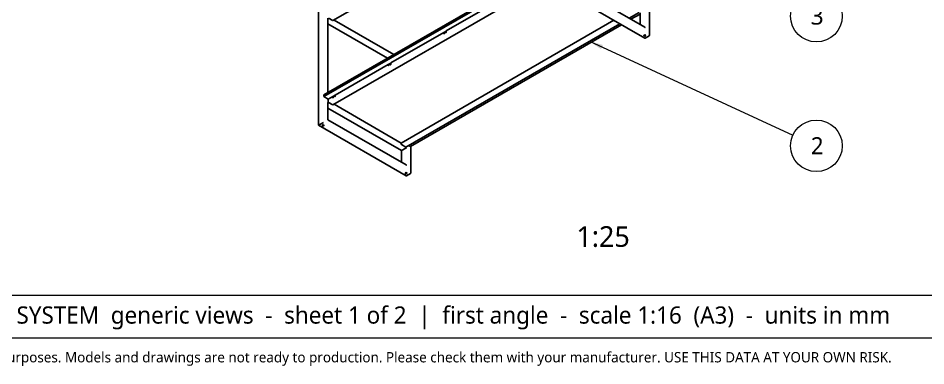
# Model space of a CAD drawing. Header units: inches. Extents: x 20 to 1275, y 6 to 408.
# Drawn here: x 279.6 to 411.3, y 6 to 56.5 of the extents above; entities that cross this region are included whole.
import ezdxf

# ---------------------------------------------------------------- set-up
doc = ezdxf.new("R2010")
doc.units = ezdxf.units.IN
doc.header["$LTSCALE"] = 12.7
doc.header["$MEASUREMENT"] = 0
for name, color, linetype, lineweight in [('ANNOTATION_LINES', 7, 'Continuous', 13), ('ANNOTATION_TEXT', 251, 'Continuous', 25), ('BORDER_FRAME', 7, 'Continuous', 15), ('SKETCHED_GEOMETRY', 7, 'Continuous', 15), ('Visible', 7, 'Continuous', 25)]:
    doc.layers.add(name, color=color, linetype=linetype, lineweight=lineweight)
doc.styles.add('Onshape-Standard', font='NotoSans-Regular.ttf')
doc.styles.add('Onshape-Standard-NoteStyle', font='Open Sans', dxfattribs={"height": 2.5})
doc.styles.add('Onshape-Standard-View-Label', font='Open Sans', dxfattribs={"height": 3})

msp = doc.modelspace()

# ---------------------------------------------------------------- linework, layer by layer
at = {"layer": 'ANNOTATION_LINES', "color": 251}
msp.add_line((362.50059, 53.12206, 6.32385), (392.05245, 39.50102, -6.32385), dxfattribs=at)
for centre in [(395.45809, 56.77819), (395.45809, 37.93129)]:
    msp.add_circle(centre, 3.75, dxfattribs=at)
msp.add_solid([(364.17741, 51.98215), (362.50059, 53.12206), (364.45647, 52.58759)], dxfattribs=at)
at = {"layer": 'BORDER_FRAME'}
msp.add_line((420, 10), (20, 10), dxfattribs=at)
at = {"layer": 'SKETCHED_GEOMETRY'}
msp.add_line((420, 16.17802), (20.16999, 16.17802), dxfattribs=at)
at = {"layer": 'Visible'}
for p, q in [((323.18301, 102.99671), (323.18301, 40.90982)), ((325.26706, 56.12017), (357.83125, 74.92111)), ((323.95012, 45.33722), (357.83125, 64.89849)), ((323.95012, 45.07594), (357.83125, 64.63722)), ((325.26706, 43.87272), (357.83125, 62.67366)), ((357.83125, 60.91399), (370.53432, 53.57987)), ((370.53432, 55.15547), (359.19575, 61.70179)), ((341.72679, 54.62078), (349.42011, 59.06252)), ((368.27844, 56.4579), (369.74236, 57.30309)), ((368.52956, 56.31291), (369.85206, 57.07646)), ((369.85206, 57.23976), (369.85206, 55.54937)), ((371.21657, 53.97377), (371.21657, 57.86426)), ((324.54752, 45.68213), (324.54752, 56.42326)), ((324.54752, 55.63546), (333.16736, 50.65879)), ((324.6148, 56.4824), (325.23706, 56.12314)), ((334.10417, 51.19966), (325.42433, 56.21097)), ((335.16483, 38.33984), (366.04783, 56.17015)), ((335.87366, 37.74899), (366.91393, 55.6701)), ((336.50834, 37.82545), (367.16506, 55.52511)), ((333.66577, 49.96675), (341.35909, 54.40849)), ((341.40152, 54.384), (341.35909, 54.40849)), ((341.35909, 54.2452), (341.35909, 54.40849)), ((341.40152, 54.384), (341.40152, 54.2207)), ((341.45809, 54.46565), (341.62779, 54.56363)), ((341.45809, 54.30235), (341.45809, 54.46565)), ((341.67022, 54.53913), (341.62779, 54.56363)), ((341.62779, 54.40033), (341.62779, 54.56363)), ((341.67022, 54.53913), (341.67022, 54.37583)), ((341.72679, 54.45748), (341.72679, 54.62078)), ((370.53432, 54.04025), (370.53432, 53.92758)), ((370.57674, 53.57567), (371.199, 53.93493)), ((325.60475, 45.31272), (333.29807, 49.75446)), ((333.3405, 49.72997), (333.29807, 49.75446)), ((333.29807, 49.59116), (333.29807, 49.75446)), ((333.3405, 49.72997), (333.3405, 49.56667)), ((333.39707, 49.81162), (333.56677, 49.9096)), ((333.39707, 49.64832), (333.39707, 49.81162)), ((333.6092, 49.8851), (333.56677, 49.9096)), ((333.56677, 49.7463), (333.56677, 49.9096)), ((333.6092, 49.8851), (333.6092, 49.7218)), ((333.66577, 49.80345), (333.66577, 49.96675)), ((323.95012, 45.07594), (323.95012, 45.33722)), ((323.95012, 45.07594), (324.57238, 44.71668)), ((324.57238, 44.71668), (325.23706, 45.10043)), ((325.27948, 45.07594), (325.23706, 45.10043)), ((325.23706, 44.93713), (325.23706, 45.10043)), ((325.27948, 45.07594), (325.27948, 44.91264)), ((325.33605, 45.15759), (325.50576, 45.25557)), ((325.33605, 44.99429), (325.33605, 45.15759)), ((325.54818, 45.23107), (325.50576, 45.25557)), ((325.50576, 45.09227), (325.50576, 45.25557)), ((325.54818, 45.23107), (325.54818, 45.06777)), ((325.60475, 45.14942), (325.60475, 45.31272)), ((324.54752, 41.69762), (324.54752, 44.17581)), ((324.57238, 44.71668), (324.57238, 44.30843)), ((324.6148, 44.23495), (325.23706, 43.87569)), ((335.16483, 38.33984), (325.42433, 43.96352)), ((324.54752, 43.38801), (335.20383, 37.23559)), ((323.20059, 40.91997), (323.18301, 40.90982)), ((323.18301, 40.90982), (335.88608, 33.5757)), ((323.20059, 40.91997), (323.82284, 41.27923)), ((323.90769, 41.32822), (323.82284, 41.27923)), ((324.54752, 41.69762), (324.52995, 41.68748)), ((335.88608, 35.1513), (324.54752, 41.69762)), ((335.17898, 38.18471), (335.17898, 38.34801)), ((335.20383, 37.23559), (335.2214, 37.24574)), ((335.20383, 37.23559), (335.20383, 35.5452)), ((335.84366, 37.75196), (335.2214, 38.11122)), ((335.2214, 37.24574), (335.84366, 37.60499)), ((335.84366, 37.60499), (335.92851, 37.65398)), ((336.50834, 37.82545), (336.25721, 37.97044)), ((336.56834, 33.9696), (336.56834, 37.86009)), ((335.88608, 34.03608), (335.88608, 33.92342)), ((335.92851, 33.5715), (336.55076, 33.93076))]:
    msp.add_line(p, q, dxfattribs=at)
at = {"layer": 'Visible', "extrusion": (0, 0, -1)}
for centre, major_axis, start_param, end_param in [((324.48752, 56.4579), (-0.04243, 0.07348), 1.570796327, 2.35619449), ((341.45101, 54.24928), (0.035, 0.06062), 3.792730113, 3.926990817), ((341.71971, 54.40441), (0.035, 0.06062), 3.792730113, 3.926990817), ((370.53432, 55.08619), (-0.04243, 0.07348), 0.785398163, 1.570796327), ((371.15657, 54.00841), (-0.04243, 0.07348), 1.570796327, 3.141592654), ((370.53432, 53.64915), (-0.04243, 0.07348), 3.141592654, 3.926990817), ((333.39, 49.59525), (0.035, 0.06062), 3.792730112, 3.926990817), ((333.6587, 49.75038), (0.035, 0.06062), 3.792730113, 3.926990817), ((325.32898, 44.94122), (0.035, 0.06062), 3.792730112, 3.926990817), ((325.59768, 45.09635), (0.035, 0.06062), 3.792730112, 3.926990817), ((324.48752, 44.21045), (-0.04243, 0.07348), 1.570796327, 2.35619449), ((335.2214, 38.16021), (0.03, -0.05196), 0.785398163, 2.35619449), ((335.84366, 37.80095), (0.03, -0.05196), 0, 0.785398163), ((335.88608, 35.08202), (-0.04243, 0.07348), 0.785398163, 1.570796327), ((335.88608, 33.64499), (-0.04243, 0.07348), 3.141592654, 3.926990817), ((336.50834, 34.00424), (-0.04243, 0.07348), 1.570796327, 3.141592654)]:
    msp.add_ellipse(centre, major_axis=major_axis, ratio=0.577350269, start_param=start_param, end_param=end_param, dxfattribs=at)
at = {"layer": 'Visible'}
for centre, major_axis, start_param, end_param in [((325.23706, 56.17213), (-0.03, 0.05196), 2.35619449, 3.141592654), ((341.40859, 54.27377), (-0.035, -0.06062), 5.497787144, 8.639379797), ((341.67729, 54.42891), (-0.035, -0.06062), 5.497787144, 8.639379797), ((370.53432, 54.00841), (0.14, 0), 3.449479745, 5.975298216), ((333.34757, 49.61974), (-0.035, -0.06062), 5.497787144, 8.639379797), ((333.61627, 49.77488), (-0.035, -0.06062), 5.497787144, 8.639379797), ((325.28655, 44.96571), (-0.035, -0.06062), 5.497787144, 8.639379797), ((325.55525, 45.12085), (-0.035, -0.06062), 5.497787144, 8.639379797), ((324.6148, 44.28394), (-0.03, 0.05196), 0.785398163, 2.35619449), ((325.23706, 43.92468), (-0.03, 0.05196), 2.35619449, 3.141592654), ((323.86527, 40.94447), (0.14, 0), 3.449479745, 5.975298216), ((335.88608, 34.00424), (0.14, 0), 3.449479745, 5.975298215)]:
    msp.add_ellipse(centre, major_axis=major_axis, ratio=0.577350269, start_param=start_param, end_param=end_param, dxfattribs=at)
for centre in [(370.53432, 53.95942), (323.86527, 40.89548), (335.88608, 33.95526)]:
    msp.add_ellipse(centre, major_axis=(0.14, 0), ratio=0.577350269, dxfattribs=at)

# ---------------------------------------------------------------- texts
at = {"layer": 'ANNOTATION_LINES', "color": 251, "char_height": 2.5, "attachment_point": 4, "style": 'Onshape-Standard'}
for s, insert in [('{\\fOpen Sans;3}', (394.64321, 56.77819)), ('{\\fOpen Sans;2}', (394.6398, 37.93129))]:
    msp.add_mtext(s, dxfattribs=dict(at, insert=insert))
at = {"layer": 'ANNOTATION_TEXT', "color": 7, "insert": (363.98115, 26.25204), "char_height": 3, "attachment_point": 2, "style": 'Onshape-Standard-View-Label'}
msp.add_mtext(' 1:25', dxfattribs=at)
at = {"layer": 'ANNOTATION_TEXT', "width": 222.743421, "attachment_point": 1, "style": 'Onshape-Standard-NoteStyle'}
for s, insert, char_height in [('{\\fOpen Sans|b0|i0|c0|p0;\\W9.38058;  }FAINO ESTANTE  -  version 1.0.0 - release  |  SYSTEM  generic views  -  sheet 1 of 2  |  first angle  -  scale 1:16  (A3)  -  units in mm', (196.28349, 14.59375), 2.5), ('{\\fOpen Sans|b0|i0|c0|p0;\\W9.04608;     }All content included in this document is only for informational purposes. Models and drawings are not ready to production. Please check them with your manufacturer. USE THIS DATA AT YOUR OWN RISK.', (196.61054, 7.96255), 1.5)]:
    msp.add_mtext(s, dxfattribs=dict(at, insert=insert, char_height=char_height))

doc.saveas('drawing.dxf')
